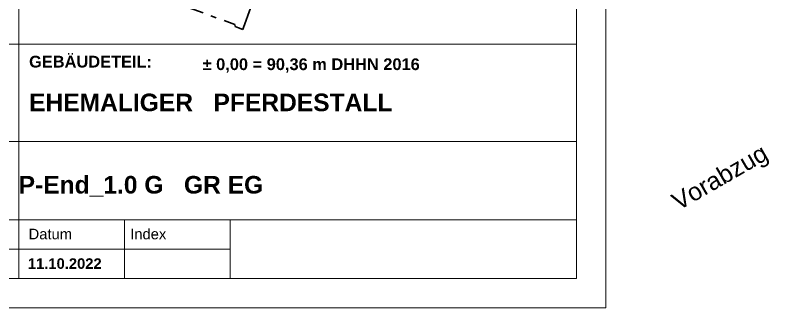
# Model space of a CAD drawing. Header units: centimetres. Extents: x 0 to 44.8, y 0 to 29.7.
# Drawn here: x 31.93 to 44.82, y 0 to 4.99 of the extents above; entities that cross this region are included whole.
import ezdxf
from ezdxf.xclip import XClip

# ---------------------------------------------------------------- set-up
doc = ezdxf.new("R2010")
doc.units = ezdxf.units.CM
doc.header["$MEASUREMENT"] = 0
doc.header["$XCLIPFRAME"] = 0
doc.linetypes.add('Doppelstrichlinie', pattern=[1.093611, 0.529167, -0.211667, 0.141111, -0.211667])
for name, color, linetype in [('A-Fenster Türen', 7, 'Continuous'), ('A_LAYOUT_BLATTRAND', 7, 'Continuous'), ('AB-01_Lageplan_1_Ebene 510', 7, 'Continuous'), ('Layout-Plankopf.Layout', 7, 'Continuous'), ('Layout-Zeichnung.Layout', 7, 'Continuous')]:
    doc.layers.add(name, color=color, linetype=linetype)
doc.styles.add('ERSTELLTER_STIL_3', font='')
doc.styles.add('ERSTELLTER_STIL_4', font='')
doc.styles.get('ERSTELLTER_STIL_3').set_extended_font_data('Arial')
doc.styles.get('ERSTELLTER_STIL_4').set_extended_font_data('Arial', bold=True)

# ---------------------------------------------------------------- blocks, each defined once
blk = doc.blocks.new('Zeichnung_1_1', base_point=(36.745, 8.748))
at = {"layer": 'AB-01_Lageplan_1_Ebene 510', "color": 1, "linetype": 'Doppelstrichlinie', "lineweight": 35, "ltscale": 0.666667, "true_color": 0xe60000}
for p, q in [((34.805, 5.154), (35.678, 4.836)), ((35.828, 4.781), (35.969, 5.172)), ((35.678, 4.836), (35.684, 4.798)), ((35.684, 4.798), (35.744, 4.777)), ((35.744, 4.777), (35.818, 4.75)), ((35.818, 4.75), (35.828, 4.781))]:
    blk.add_line(p, q, dxfattribs=at)
blk = doc.blocks.new('Planrahmen 25[1]', base_point=(42, 0))
at = {"layer": 'Layout-Plankopf.Layout', "color": 7, "linetype": 'Continuous', "lineweight": 13, "ltscale": 10}
for p, q in [((42, 29.7), (42, 0)), ((41.5, 29.2), (41.5, 0.5)), ((41.5, 0.5), (2, 0.5)), ((42, 0), (0, 0))]:
    blk.add_line(p, q, dxfattribs=at)

msp = doc.modelspace()

# ---------------------------------------------------------------- linework, layer by layer
at = {"layer": 'A-Fenster Türen', "color": 7, "linetype": 'Continuous', "lineweight": 13, "ltscale": 10}
msp.add_lwpolyline([(32, 4.5), (41.5, 4.5), (41.5, 12.997), (32, 12.997)], close=True, dxfattribs=at)
at = {"layer": 'Layout-Plankopf.Layout', "color": 7, "linetype": 'Continuous', "lineweight": 13, "ltscale": 10}
for p, q in [((41.5, 4.5), (2, 4.5)), ((32, 1.5), (32, 4.5)), ((41.5, 2.836), (23, 2.836)), ((41.5, 1.5), (23, 1.5)), ((32, 0.5), (32, 1.5)), ((33.8, 0.5), (33.8, 1.5)), ((35.6, 0.5), (35.6, 1.5)), ((23, 1), (35.6, 1)), ((23, 0.5), (41.5, 0.5)), ((39.5, 0.5), (23.438, 0.5))]:
    msp.add_line(p, q, dxfattribs=at)

# ---------------------------------------------------------------- block references
at = {"layer": 'Layout-Plankopf.Layout', "color": 7, "linetype": 'Continuous', "lineweight": 18, "ltscale": 10}
msp.add_blockref('Planrahmen 25[1]', (42, 0), dxfattribs=at)
at = {"layer": 'Layout-Zeichnung.Layout', "color": 7, "linetype": 'Continuous', "lineweight": 13, "ltscale": 10}
ref = msp.add_blockref('Zeichnung_1_1', (36.745, 8.748), dxfattribs=at)
XClip(ref).set_block_clipping_path([(32.25, 4.75), (41.2406126, 12.7466466666)])

# ---------------------------------------------------------------- texts
at = {"layer": 'A_LAYOUT_BLATTRAND', "color": 230, "linetype": 'Continuous', "lineweight": 18, "true_color": 0xff0073, "insert": (43.091, 1.914), "char_height": 0.3, "attachment_point": 1, "rotation": 30, "style": 'ERSTELLTER_STIL_3'}
msp.add_mtext('\\A1;{\\pql;\\fArial|b0|i0|c0|p38;Vorabzug}', dxfattribs=at)
at = {"layer": 'Layout-Plankopf.Layout', "color": 7, "linetype": 'Continuous', "lineweight": 13, "insert": (32.172, 4.301), "char_height": 0.2, "attachment_point": 1, "line_spacing_factor": 0.967708, "style": 'ERSTELLTER_STIL_4'}
msp.add_mtext('\\A1;{\\pql;\\fArial|b1|i0|c0|p38;GEBÄUDETEIL:\\P\\pql;\\fArial|b1|i0|c0|p38;\\P\\pql;\\fArial|b1|i0|c0|p38;\\H1.500000x;EHEMALIGER   \\fArial|b1|i0|c0|p38;PFERDESTALL}', dxfattribs=at)
at = {"layer": 'Layout-Plankopf.Layout', "color": 7, "linetype": 'Continuous', "lineweight": 13}
for s, insert, char_height, attachment_point, style in [('\\A1;{\\pqc;\\fArial|b1|i0|c0|p38;± 0,00 = \\fArial|b1|i0|c0|p38;90,36\\fArial|b1|i0|c0|p38; m \\fArial|b1|i0|c0|p38;DHHN 2016}', (36.98, 4.012), 0.2, 8, 'ERSTELLTER_STIL_4'), ('\\A1;{\\pqc;\\fArial|b1|i0|c0|p38;P-End_1.0 G\\fArial|b1|i0|c0|p38; \\fArial|b1|i0|c0|p38; \\fArial|b1|i0|c0|p38; \\fArial|b1|i0|c0|p38;GR EG\\fArial|b1|i0|c0|p38; }', (34.078, 2.251), 0.3, 2, 'ERSTELLTER_STIL_4'), ('\\A1;{\\pqc;\\fArial|b0|i0|c0|p38;Datum}', (32.534, 1.259), 0.18, 5, 'ERSTELLTER_STIL_3'), ('\\A1;{\\pqc;\\fArial|b0|i0|c0|p38;Index}', (34.203, 1.259), 0.18, 5, 'ERSTELLTER_STIL_3'), ('\\A1;{\\pqc;\\fArial|b1|i0|c0|p38;11.10\\fArial|b1|i0|c0|p38;.2022}', (32.78, 0.755), 0.18, 5, 'ERSTELLTER_STIL_4')]:
    msp.add_mtext(s, dxfattribs=dict(at, insert=insert, char_height=char_height, attachment_point=attachment_point, style=style))

doc.saveas('drawing.dxf')
